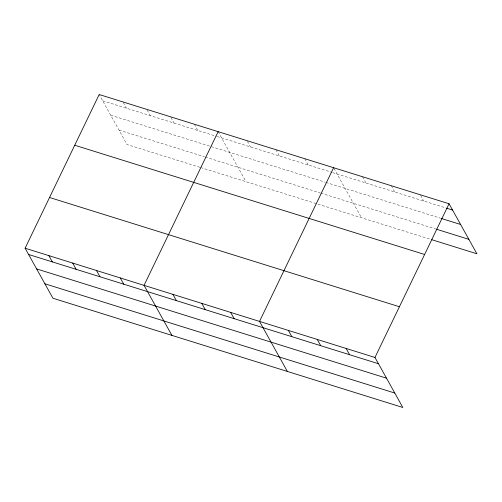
<?xml version="1.0" encoding="UTF-8"?>
<svg xmlns="http://www.w3.org/2000/svg" width="502" height="502" viewBox="0 0 502 502"><rect width="100%" height="100%" fill="white"/><g stroke="black" fill="none" stroke-linecap="round" stroke-linejoin="round"><path stroke-width="0.38" stroke-dasharray="2.51 1.88" d="M102.672 100.783L216.425 136.299M217.171 136.531L331.904 172.362M332.644 172.594L445.883 207.953M110.71 115.222L325.139 182.176M325.88 182.408L440.599 218.232M118.993 130.1L204.49 156.8M205.236 157.032L320.1 192.893M320.841 193.126L435.56 228.95M199.89 167.292L127.031 144.538L99.183 94.514M200.631 167.524L430.27 239.228M420.544 195.378L423.682 201.02M391.328 185.74L394.817 192.002M362.463 176.723L365.952 182.992M333.949 168.339L361.44 217.736M304.733 158.701L308.222 164.963M275.868 149.684L279.357 155.953M247.354 141.3L250.492 146.942M218.144 131.662L245.986 181.686M194.349 124.232L197.838 130.495M170.906 117.43L174.05 123.065M147.117 110.001L150.255 115.642M123.323 102.571L126.466 108.212"/><path stroke-width="0.75" d="M25.1 248.214L374.969 357.462L402.817 407.486L52.942 298.238L25.1 248.214L99.183 94.514L449.058 203.762L476.9 253.786L431.751 239.692M218.144 131.662L144.055 285.356L171.897 335.38M333.598 167.712L259.515 321.412L287.357 371.436M374.969 357.462L449.058 203.762M446.623 208.179L452.547 210.031M441.34 218.464L460.585 224.469M436.301 229.182L468.862 239.347M74.735 145.235L424.61 254.483M49.547 197.493L399.423 306.741M28.589 254.476L378.458 363.73M36.627 268.921L386.496 378.169M44.904 283.793L394.779 393.047M346.11 348.451L349.593 354.713M317.245 339.434L320.734 345.702M288.38 330.423L291.869 336.691M230.65 312.395L234.139 318.663M201.785 303.384L205.274 309.652M172.92 294.367L176.409 300.635M120.267 277.926L123.756 284.195M96.472 270.496L99.961 276.765M72.683 263.067L76.172 269.336M48.889 255.643L52.377 261.906"/></g></svg>
